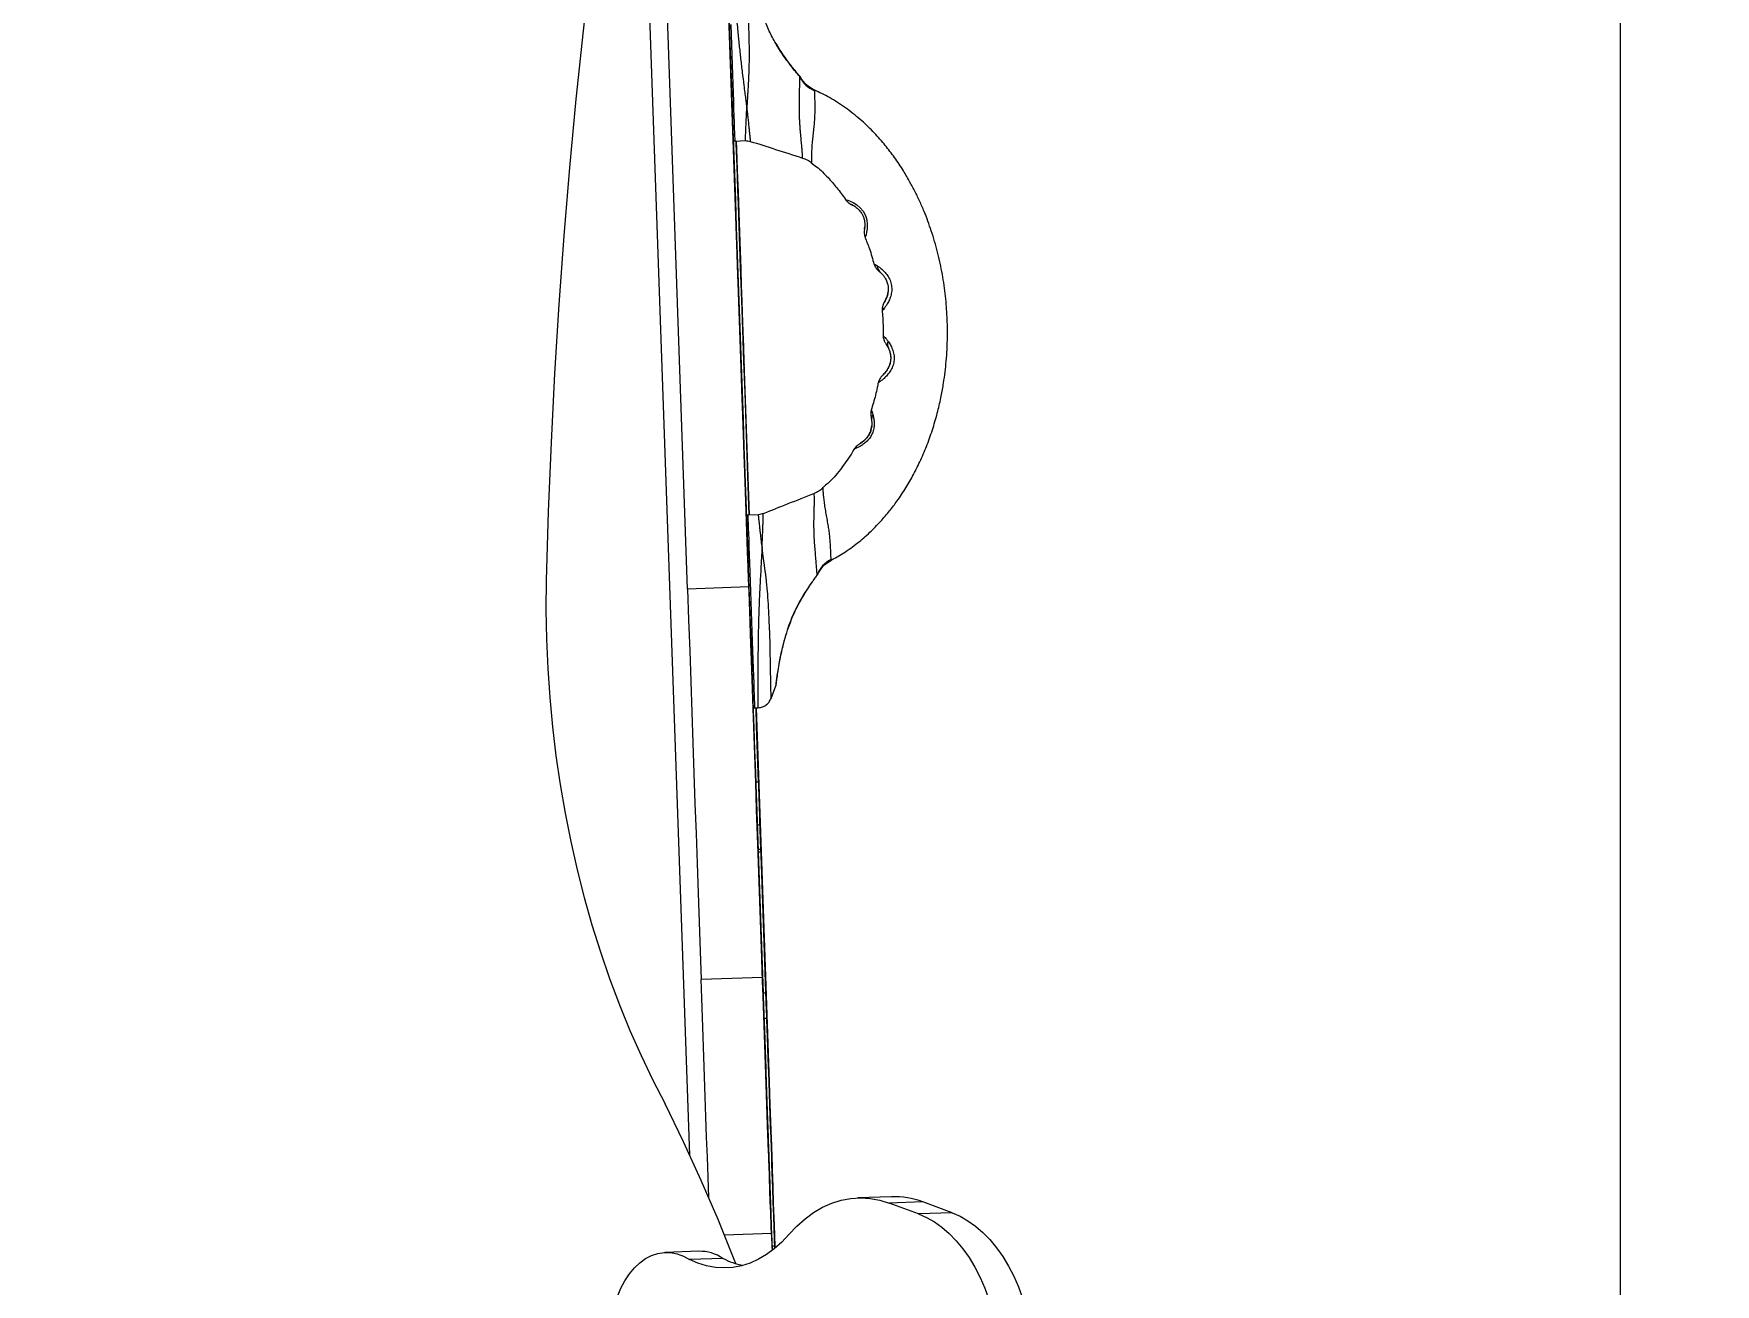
# Model space of a CAD drawing. Header units: millimetres. Extents: x -5713 to 5719, y -6024 to 5481.
# Drawn here: x 2171 to 2746, y 1620 to 2048 of the extents above; entities that cross this region are included whole.
import ezdxf

# ---------------------------------------------------------------- set-up
doc = ezdxf.new("R2010")
doc.units = ezdxf.units.MM
for name, color, linetype in [('DIKOM_ОБЪЕКТ', 7, 'Continuous'), ('DIKOM_РАЗМЕР_ЗОНА', 7, 'Continuous'), ('DIKOM_РАЗМЕР_ОБЪЕКТА', 7, 'Continuous')]:
    doc.layers.add(name, color=color, linetype=linetype)
doc.styles.add('style1', font='arial.ttf', dxfattribs={"width": 0.8})
doc.dimstyles.new('1-50', dxfattribs={"dimtxt": 300, "dimasz": 200, "dimexe": 100, "dimexo": 0, "dimgap": 100, "dimtad": 1, "dimdec": 0, "dimtxsty": 'style1', "dimcen": 0, "dimclrd": 7, "dimclre": 7, "dimadec": 1, "dimazin": 2, "dimtfac": 1, "dimtdec": 0, "dimtmove": 1, "dimatfit": 3, "dimfxl": 0, "dimlwd": 25, "dimlwe": 18, "dimarcsym": 0})

# ---------------------------------------------------------------- blocks, each defined once
blk = doc.blocks.new('*D16')
at = {"layer": 'Defpoints', "color": 0, "transparency": 16777216}
for p in [(2713.82, 2377.67), (-3598.04, -60.3), (-3598.04, -5183.86)]:
    blk.add_point(p, dxfattribs=at)
at = {"layer": 'DIKOM_РАЗМЕР_ОБЪЕКТА', "color": 7, "lineweight": 18, "transparency": 16777216}
for p, q in [((2713.82, 2377.67), (2713.82, -5283.86)), ((-3598.04, -60.3), (-3598.04, -5283.86))]:
    blk.add_line(p, q, dxfattribs=at)
at = {"layer": 'DIKOM_РАЗМЕР_ОБЪЕКТА', "color": 7, "lineweight": 25, "transparency": 16777216}
blk.add_line((2513.82, -5183.86), (-3398.04, -5183.86), dxfattribs=at)
at = {"layer": 'DIKOM_РАЗМЕР_ОБЪЕКТА', "color": 7, "transparency": 16777216}
for points in [[(-3398.04, -5150.53), (-3398.04, -5217.2), (-3598.04, -5183.86)], [(2513.82, -5150.53), (2513.82, -5217.2), (2713.82, -5183.86)]]:
    blk.add_solid(points, dxfattribs=at)
at = {"layer": 'DIKOM_РАЗМЕР_ОБЪЕКТА', "color": 0, "transparency": 16777216, "insert": (-444.93, -4930.59), "char_height": 300, "attachment_point": 5, "style": 'style1'}
blk.add_mtext('6300', dxfattribs=at)
blk = doc.blocks.new('*D15')
at = {"layer": 'Defpoints', "color": 0, "transparency": 16777216}
for p in [(-612.28, 3980.94), (4699.87, 3980.94), (684.19, -2271.39)]:
    blk.add_point(p, dxfattribs=at)
at = {"layer": 'DIKOM_РАЗМЕР_ОБЪЕКТА', "color": 7, "lineweight": 18, "transparency": 16777216}
for p, q in [((-612.28, 3980.94), (4799.87, 3980.94)), ((684.19, -2271.39), (4799.87, -2271.39))]:
    blk.add_line(p, q, dxfattribs=at)
at = {"layer": 'DIKOM_РАЗМЕР_ОБЪЕКТА', "color": 7, "lineweight": 25, "transparency": 16777216}
blk.add_line((4699.87, -2071.39), (4699.87, 3780.94), dxfattribs=at)
at = {"layer": 'DIKOM_РАЗМЕР_ОБЪЕКТА', "color": 7, "transparency": 16777216}
for points in [[(4666.54, 3780.94), (4733.21, 3780.94), (4699.87, 3980.94)], [(4666.54, -2071.39), (4733.21, -2071.39), (4699.87, -2271.39)]]:
    blk.add_solid(points, dxfattribs=at)
at = {"layer": 'DIKOM_РАЗМЕР_ОБЪЕКТА', "color": 0, "transparency": 16777216, "insert": (4446.7, 2209.88), "char_height": 300, "attachment_point": 5, "rotation": 90, "style": 'style1'}
blk.add_mtext('6250', dxfattribs=at)
blk = doc.blocks.new('*D13')
at = {"layer": 'Defpoints', "color": 0, "transparency": 16777216}
for p in [(-612.24, 5480.95), (971.69, -4271.39), (5619.37, -4271.39)]:
    blk.add_point(p, dxfattribs=at)
at = {"layer": 'DIKOM_РАЗМЕР_ЗОНА', "color": 7, "lineweight": 18, "transparency": 16777216}
for p, q in [((-612.24, 5480.95), (5719.37, 5480.95)), ((971.69, -4271.39), (5719.37, -4271.39))]:
    blk.add_line(p, q, dxfattribs=at)
at = {"layer": 'DIKOM_РАЗМЕР_ЗОНА', "color": 7, "lineweight": 25, "transparency": 16777216}
blk.add_line((5619.37, 5280.95), (5619.37, -4071.39), dxfattribs=at)
at = {"layer": 'DIKOM_РАЗМЕР_ЗОНА', "color": 7, "transparency": 16777216}
for points in [[(5586.04, 5280.95), (5652.71, 5280.95), (5619.37, 5480.95)], [(5586.04, -4071.39), (5652.71, -4071.39), (5619.37, -4271.39)]]:
    blk.add_solid(points, dxfattribs=at)
at = {"layer": 'DIKOM_РАЗМЕР_ЗОНА', "color": 0, "transparency": 16777216, "insert": (5366.2, 2209.88), "char_height": 300, "attachment_point": 5, "rotation": 90, "style": 'style1'}
blk.add_mtext('9750', dxfattribs=at)

msp = doc.modelspace()

# ---------------------------------------------------------------- linework, layer by layer
at = {"layer": 'DIKOM_ОБЪЕКТ', "color": 7, "linetype": 'Continuous', "lineweight": 15}
for p, q in [((2395.49, 1664.51), (2377.5, 2179.61)), ((2394.73, 1858.1), (2386.99, 2079.82)), ((2415.72, 1858.83), (2407.98, 2080.56)), ((2425.49, 2043.96), (2425.08, 2044.64)), ((2433.11, 2033.37), (2433.42, 2033.06)), ((2415.01, 2022.4), (2415.01, 2022.53)), ((2410.9, 2011.32), (2414.53, 2011.45)), ((2411.4, 2011.34), (2415.86, 1883.42)), ((2416.22, 2011.22), (2416.22, 2011.23)), ((2434.08, 2005.56), (2434.08, 2005.53)), ((2455.54, 1978.42), (2455.56, 1978.49)), ((2461.64, 1953.62), (2462.05, 1954.13)), ((2413.96, 1938), (2413.96, 1938)), ((2457.63, 1919.26), (2457.63, 1919.25)), ((2438.09, 1890.79), (2438.09, 1890.78)), ((2418.99, 1883.53), (2415.36, 1883.4)), ((2420.65, 1883.92), (2418.99, 1883.53)), ((2420.66, 1883.87), (2420.66, 1883.86)), ((2420.25, 1872.51), (2420.24, 1872.64)), ((2415.72, 1858.83), (2394.73, 1858.1)), ((2439.35, 1863.3), (2439.06, 1862.96)), ((2423.34, 1820.72), (2424.93, 1824.96)), ((2417.67, 1817.44), (2418.83, 1817.48)), ((2419.93, 1766.87), (2418.17, 1817.46)), ((2418.17, 1817.46), (2419.63, 1775.42)), ((2421.79, 1713.75), (2418.17, 1817.46)), ((2418.17, 1817.46), (2421.57, 1719.91)), ((2419.53, 1778.25), (2418.17, 1817.46)), ((2418.17, 1817.46), (2422.63, 1689.54)), ((2422.63, 1689.54), (2418.17, 1817.46)), ((2419.05, 1792.11), (2418.05, 1792.07)), ((2418.56, 1777.42), (2419.56, 1777.46)), ((2421.63, 1689.5), (2418.56, 1777.42)), ((2419.63, 1775.42), (2419.63, 1775.42)), ((2419.86, 1769.07), (2418.86, 1769.04)), ((2418.88, 1768.23), (2419.88, 1768.26)), ((2418.88, 1768.23), (2421.63, 1689.5)), ((2418.88, 1768.23), (2420.57, 1719.88)), ((2419.98, 1765.42), (2419.98, 1765.42)), ((2420.38, 1725.28), (2399.4, 1724.55)), ((2421.57, 1719.91), (2420.57, 1719.88)), ((2421.87, 1711.24), (2420.88, 1711.21)), ((2421.63, 1689.5), (2421.63, 1689.5)), ((2422.63, 1689.54), (2422.63, 1689.54)), ((2422.68, 1659.52), (2422.68, 1659.52)), ((2424.03, 1649.56), (2424.03, 1649.56)), ((2464.48, 1650.28), (2452.99, 1649.88)), ((2475.24, 1648.51), (2463.75, 1648.11)), ((2473.76, 1644.41), (2463.75, 1648.11)), ((2485.24, 1644.81), (2475.24, 1648.51)), ((2423.31, 1641.62), (2423.31, 1641.62)), ((2485.24, 1644.81), (2473.76, 1644.41)), ((2423.44, 1637.67), (2407.37, 1637.11)), ((2423.44, 1637.67), (2423.65, 1631.87)), ((2398.6, 1631.63), (2387.11, 1631.23)), ((2406.88, 1629.17), (2395.4, 1628.77)), ((2424.59, 1633.37), (2423.59, 1633.34)), ((2423.59, 1633.34), (2423.65, 1631.87)), ((2424.59, 1633.37), (2424.62, 1632.65))]:
    msp.add_line(p, q, dxfattribs=at)
at = {"layer": 'DIKOM_ОБЪЕКТ', "color": 7, "linetype": 'Continuous', "lineweight": 15, "flags": 128}
for points in [[(2404.49, 2310.21), (2402.14, 2300.38), (2397.01, 2278.02), (2392.12, 2255.55), (2387.47, 2232.97), (2383.05, 2210.29), (2378.89, 2187.51), (2374.96, 2164.63), (2371.28, 2141.67), (2367.84, 2118.62), (2364.65, 2095.49), (2361.71, 2072.29), (2359.01, 2049.02), (2356.56, 2025.69), (2354.36, 2002.3), (2352.41, 1978.86), (2350.71, 1955.37), (2349.26, 1931.84), (2348.05, 1908.28), (2347.1, 1884.68), (2346.4, 1861.05)], [(2408.93, 2053.28), (2409.23, 2044.75), (2409.53, 2036.08), (2409.84, 2027.28), (2410.15, 2018.36), (2410.46, 2009.34), (2410.78, 2000.23), (2411.1, 1991.04), (2411.43, 1981.78), (2411.75, 1972.47), (2412.08, 1963.11), (2412.41, 1953.74), (2412.73, 1944.35), (2413.06, 1934.95), (2413.39, 1925.58), (2413.72, 1916.23), (2414.04, 1906.91), (2414.36, 1897.65), (2414.69, 1888.46), (2415, 1879.35), (2415.32, 1870.33), (2415.63, 1861.41), (2415.94, 1852.61), (2416.16, 1846.36)], [(2409.5, 2051.16), (2409.62, 2047.75), (2409.74, 2044.3), (2409.86, 2040.85), (2409.98, 2037.44), (2410.1, 2034.11), (2410.21, 2030.89), (2410.32, 2027.81), (2410.42, 2024.92), (2410.51, 2022.23), (2410.6, 2019.79), (2410.68, 2017.62), (2410.74, 2015.74), (2410.8, 2014.17), (2410.84, 2012.94), (2410.87, 2012.04), (2410.89, 2011.5), (2410.9, 2011.32), (2410.9, 2011.32)], [(2409.12, 2047.78), (2409.13, 2047.59), (2409.15, 2047.04), (2409.18, 2046.2), (2409.21, 2045.14), (2409.25, 2044), (2409.29, 2042.88), (2409.33, 2041.92), (2409.35, 2041.21), (2409.36, 2040.83), (2409.36, 2040.83), (2409.35, 2041.21), (2409.33, 2041.92), (2409.29, 2042.88), (2409.25, 2044), (2409.21, 2045.14), (2409.18, 2046.2), (2409.15, 2047.04), (2409.13, 2047.59), (2409.12, 2047.78)], [(2425.17, 2044.47), (2425.21, 2044.36), (2425.19, 2044.17)], [(2415.88, 1854.33), (2415.61, 1861.85), (2415.25, 1872.26), (2414.88, 1882.75), (2414.52, 1893.3), (2414.15, 1903.91), (2413.77, 1914.56), (2413.4, 1925.24), (2413.03, 1935.95), (2412.65, 1946.66), (2412.28, 1957.37), (2411.91, 1968.07), (2411.53, 1978.74), (2411.16, 1989.38), (2410.79, 1999.96), (2410.42, 2010.49), (2410.06, 2020.95), (2409.7, 2031.32), (2409.38, 2040.34)], [(2423.31, 1641.62), (2423.19, 1644.92), (2423.06, 1648.55), (2422.92, 1652.52), (2422.77, 1656.81), (2422.61, 1661.42), (2422.44, 1666.35), (2422.26, 1671.59), (2422.06, 1677.14), (2421.86, 1682.98), (2421.65, 1689.12), (2421.42, 1695.54), (2421.19, 1702.24), (2420.94, 1709.21), (2420.69, 1716.45), (2420.43, 1723.93), (2420.16, 1731.67), (2419.88, 1739.64), (2419.6, 1747.84), (2419.3, 1756.27), (2419, 1764.9), (2418.69, 1773.73), (2418.38, 1782.75), (2418.06, 1791.96), (2417.73, 1801.33), (2417.39, 1810.87), (2417.06, 1820.55), (2416.71, 1830.37), (2416.37, 1840.32), (2416.01, 1850.39), (2415.66, 1860.56), (2415.3, 1870.82), (2414.94, 1881.17), (2414.58, 1891.59), (2414.21, 1902.07), (2413.84, 1912.59), (2413.47, 1923.15), (2413.1, 1933.73), (2412.73, 1944.33), (2412.36, 1954.92), (2411.99, 1965.5), (2411.63, 1976.06), (2411.26, 1986.59), (2410.89, 1997.06), (2410.53, 2007.48), (2410.17, 2017.83), (2409.81, 2028.09), (2409.67, 2032.12)], [(2415.86, 1883.42), (2415.52, 1893.33), (2415.15, 1903.94), (2414.77, 1914.6), (2414.4, 1925.28), (2414.03, 1935.98), (2413.65, 1946.7), (2413.28, 1957.41), (2412.9, 1968.11), (2412.53, 1978.78), (2412.16, 1989.41), (2411.79, 2000), (2411.42, 2010.53), (2411.39, 2011.34)], [(2411.4, 2011.34), (2411.49, 2008.67), (2411.75, 2001.11), (2412.01, 1993.82), (2412.25, 1986.82), (2412.49, 1980.12), (2412.71, 1973.73), (2412.92, 1967.67), (2413.12, 1961.93), (2413.31, 1956.54)], [(2413.96, 1938), (2413.79, 1942.87), (2413.6, 1948.11), (2413.41, 1953.7), (2413.2, 1959.65), (2412.98, 1965.96), (2412.75, 1972.63), (2412.5, 1979.65), (2412.24, 1987.02), (2411.97, 1994.75), (2411.69, 2002.82), (2411.4, 2011.23), (2411.4, 2011.34)], [(2448.84, 1991.29), (2449.02, 1991.24), (2449.56, 1991.07), (2450.37, 1990.76), (2451.41, 1990.26), (2452.6, 1989.52), (2453.77, 1988.53), (2454.8, 1987.29), (2455.57, 1985.86), (2456.04, 1984.32), (2456.22, 1982.77), (2456.18, 1981.35), (2456, 1980.16), (2455.8, 1979.28), (2455.54, 1978.42), (2455.54, 1978.42)], [(2413.31, 1956.54), (2413.44, 1952.76), (2413.56, 1949.33), (2413.67, 1946.24), (2413.76, 1943.5), (2413.85, 1941.12), (2413.92, 1939.11), (2413.97, 1937.47), (2414.02, 1936.2), (2414.05, 1935.31), (2414.07, 1934.81), (2414.07, 1934.68), (2414.06, 1934.94), (2414.04, 1935.58), (2414, 1936.61), (2413.96, 1938)], [(2415.36, 1883.4), (2415.36, 1883.4), (2415.37, 1883.22), (2415.39, 1882.68), (2415.42, 1881.79), (2415.46, 1880.55), (2415.52, 1878.98), (2415.58, 1877.1), (2415.66, 1874.93), (2415.74, 1872.49), (2415.84, 1869.81), (2415.94, 1866.91), (2416.05, 1863.83), (2416.16, 1860.61), (2416.27, 1857.28), (2416.39, 1853.87), (2416.51, 1850.42), (2416.63, 1846.97), (2416.75, 1843.56), (2416.87, 1840.23), (2416.98, 1837.01), (2417.09, 1833.93), (2417.19, 1831.03), (2417.28, 1828.35), (2417.37, 1825.91), (2417.45, 1823.74), (2417.51, 1821.86), (2417.57, 1820.29), (2417.61, 1819.05), (2417.64, 1818.16), (2417.66, 1817.62), (2417.67, 1817.44), (2417.67, 1817.44)], [(2423.34, 1820.72), (2423.34, 1820.73), (2423.33, 1820.87), (2423.33, 1821.34), (2423.31, 1822.39), (2423.28, 1823.57), (2423.25, 1825.26), (2423.21, 1827.54), (2423.17, 1829.72), (2423.11, 1832.32), (2423.09, 1833.28), (2423.07, 1834.29), (2423.05, 1835.36), (2423.02, 1836.48), (2422.99, 1837.65), (2422.96, 1838.88), (2422.85, 1842.96), (2422.69, 1847.27), (2422.64, 1848.39), (2422.59, 1849.51), (2422.53, 1850.63), (2422.47, 1851.76), (2422.4, 1852.9), (2422.32, 1854.04), (2422.24, 1855.18), (2422.15, 1856.33), (2421.98, 1858.26), (2421.84, 1859.65), (2421.76, 1860.48), (2421.73, 1860.69), (2421.73, 1860.75), (2421.73, 1860.76), (2421.73, 1860.77), (2421.73, 1860.77), (2421.73, 1860.77), (2421.73, 1860.77), (2421.73, 1860.77), (2421.73, 1860.77), (2421.73, 1860.77), (2421.73, 1860.77), (2421.58, 1862.08), (2421.38, 1863.78), (2421.23, 1864.98), (2421.07, 1866.22), (2420.87, 1867.74), (2420.66, 1869.37), (2420.54, 1870.28), (2420.41, 1871.27), (2420.38, 1871.5), (2420.36, 1871.7), (2420.31, 1872.02), (2420.3, 1872.1), (2420.28, 1872.26), (2420.27, 1872.38), (2420.25, 1872.51)], [(2346.4, 1861.05), (2346.31, 1851.04), (2346.47, 1841.01), (2346.9, 1830.99), (2347.58, 1820.99), (2348.51, 1811.03), (2349.7, 1801.1), (2351.14, 1791.24), (2352.83, 1781.45), (2354.77, 1771.74), (2356.95, 1762.13), (2359.38, 1752.63), (2362.05, 1743.25), (2364.96, 1734), (2368.09, 1724.9), (2371.46, 1715.96), (2375.05, 1707.19), (2378.86, 1698.6), (2382.88, 1690.2), (2387.11, 1682)], [(2415.72, 1858.83), (2416.09, 1848.3), (2416.46, 1837.77), (2416.82, 1827.24), (2417.19, 1816.74), (2417.56, 1806.27), (2417.92, 1795.84), (2418.28, 1785.48), (2418.64, 1775.19), (2419, 1764.99), (2419.35, 1754.88), (2419.7, 1744.89), (2420.04, 1735.02), (2420.38, 1725.28)], [(2394.73, 1858.1), (2395.1, 1847.57), (2395.47, 1837.03), (2395.84, 1826.51), (2396.2, 1816), (2396.57, 1805.53), (2396.93, 1795.11), (2397.29, 1784.75), (2397.65, 1774.46), (2398.01, 1764.26), (2398.36, 1754.15), (2398.71, 1744.15), (2399.06, 1734.28), (2399.4, 1724.55)], [(2416.1, 1847.9), (2416.11, 1847.71), (2416.13, 1847.17), (2416.16, 1846.32), (2416.19, 1845.27), (2416.23, 1844.12), (2416.27, 1843), (2416.31, 1842.04), (2416.33, 1841.33), (2416.34, 1840.96), (2416.34, 1840.96), (2416.33, 1841.33), (2416.31, 1842.04), (2416.27, 1843), (2416.23, 1844.12), (2416.19, 1845.27), (2416.16, 1846.32), (2416.13, 1847.17), (2416.11, 1847.71), (2416.1, 1847.9)], [(2429.16, 1845.02), (2429.25, 1844.97), (2429.26, 1844.96)], [(2416.36, 1840.38), (2416.54, 1835.41), (2416.83, 1827.04), (2417.12, 1818.83), (2417.4, 1810.8), (2417.67, 1802.95), (2417.94, 1795.31), (2418.2, 1787.88), (2418.45, 1780.67), (2418.69, 1773.69), (2418.93, 1766.95), (2419.15, 1760.46), (2419.37, 1754.23)], [(2418.05, 1792.07), (2417.72, 1801.63), (2417.38, 1811.35), (2417.03, 1821.2), (2416.69, 1831.19), (2416.4, 1839.49)], [(2419.05, 1792.11), (2418.72, 1801.67), (2418.38, 1811.38), (2418.17, 1817.46)], [(2418.05, 1792.07), (2418.11, 1790.26), (2418.18, 1788.35), (2418.25, 1786.39), (2418.32, 1784.48), (2418.38, 1782.68), (2418.44, 1781.06), (2418.48, 1779.68), (2418.52, 1778.6), (2418.55, 1777.85), (2418.56, 1777.47), (2418.56, 1777.42)], [(2419.05, 1792.11), (2419.11, 1790.3), (2419.18, 1788.38), (2419.25, 1786.43), (2419.32, 1784.51), (2419.38, 1782.71), (2419.44, 1781.09), (2419.48, 1779.71), (2419.52, 1778.63), (2419.55, 1777.89), (2419.56, 1777.5), (2419.56, 1777.5), (2419.55, 1777.88)], [(2419.86, 1769.07), (2419.73, 1772.6), (2419.62, 1775.76), (2419.52, 1778.55), (2419.44, 1780.98), (2419.37, 1783.03), (2419.31, 1784.71), (2419.26, 1786), (2419.23, 1786.92), (2419.21, 1787.45), (2419.21, 1787.59), (2419.22, 1787.35), (2419.24, 1786.72), (2419.27, 1785.71), (2419.32, 1784.32), (2419.38, 1782.55), (2419.46, 1780.4), (2419.55, 1777.88)], [(2419.86, 1769.07), (2419.88, 1768.48), (2419.88, 1768.26), (2419.88, 1768.43), (2419.86, 1768.99), (2419.83, 1769.91), (2419.78, 1771.15), (2419.73, 1772.67), (2419.67, 1774.41), (2419.6, 1776.29), (2419.53, 1778.25)], [(2418.86, 1769.04), (2418.73, 1772.56), (2418.62, 1775.72), (2418.56, 1777.42)], [(2419.63, 1775.42), (2419.7, 1773.51), (2419.76, 1771.67), (2419.82, 1769.97), (2419.88, 1768.47), (2419.92, 1767.22), (2419.95, 1766.28), (2419.97, 1765.67), (2419.98, 1765.43), (2419.98, 1765.55), (2419.96, 1766.04), (2419.93, 1766.87)], [(2418.86, 1769.04), (2418.88, 1768.44), (2418.88, 1768.23), (2418.88, 1768.23)], [(2419.37, 1754.23), (2419.67, 1745.73), (2419.96, 1737.5), (2420.23, 1729.55), (2420.5, 1721.88), (2420.76, 1714.51), (2421.01, 1707.43), (2421.24, 1700.66), (2421.47, 1694.2), (2421.68, 1688.05), (2421.89, 1682.22), (2422.08, 1676.72), (2422.26, 1671.55), (2422.43, 1666.72), (2422.59, 1662.22), (2422.73, 1658.07), (2422.86, 1654.26), (2422.98, 1650.81), (2423.09, 1647.7), (2423.19, 1644.95), (2423.27, 1642.56), (2423.34, 1640.53), (2423.4, 1638.86), (2423.45, 1637.56)], [(2402, 1649.91), (2401.99, 1650.19), (2401.76, 1656.96), (2401.52, 1663.8), (2401.28, 1670.68), (2401.04, 1677.58), (2400.8, 1684.48), (2400.56, 1691.35), (2400.32, 1698.18), (2400.08, 1704.93), (2399.85, 1711.59), (2399.62, 1718.14), (2399.4, 1724.55)], [(2423.44, 1637.67), (2423.21, 1644.24), (2422.98, 1650.92), (2422.74, 1657.7), (2422.5, 1664.53), (2422.26, 1671.41), (2422.02, 1678.31), (2421.78, 1685.21), (2421.54, 1692.08), (2421.3, 1698.91), (2421.07, 1705.66), (2420.84, 1712.32), (2420.61, 1718.87), (2420.38, 1725.28)], [(2420.57, 1719.88), (2420.62, 1718.57), (2420.66, 1717.28), (2420.71, 1716.04), (2420.75, 1714.87), (2420.79, 1713.78), (2420.82, 1712.8), (2420.85, 1711.93), (2420.88, 1711.21)], [(2421.57, 1719.91), (2421.62, 1718.6), (2421.66, 1717.32), (2421.71, 1716.08), (2421.75, 1714.9), (2421.78, 1713.82), (2421.82, 1712.83), (2421.85, 1711.97), (2421.87, 1711.24)], [(2420.88, 1711.21), (2421.23, 1701.07), (2421.57, 1691.3), (2421.9, 1681.89), (2422.21, 1672.86), (2422.52, 1664.19), (2422.81, 1655.91), (2423.08, 1648), (2423.35, 1640.48), (2423.59, 1633.34)], [(2422.09, 1705.09), (2422.06, 1705.82), (2422.03, 1706.68), (2422, 1707.66), (2421.96, 1708.75), (2421.92, 1709.92), (2421.88, 1711.16), (2421.83, 1712.44), (2421.79, 1713.75)], [(2421.87, 1711.24), (2422.23, 1701.11), (2422.57, 1691.34), (2422.9, 1681.93), (2423.21, 1672.89), (2423.52, 1664.23), (2423.81, 1655.94), (2424.08, 1648.03), (2424.34, 1640.51), (2424.59, 1633.37)], [(2424.62, 1632.65), (2424.52, 1635.62), (2424.38, 1639.48), (2424.23, 1643.7), (2424.07, 1648.28), (2423.9, 1653.21), (2423.72, 1658.5), (2423.52, 1664.13), (2423.31, 1670.11), (2423.09, 1676.44), (2422.86, 1683.1), (2422.61, 1690.1), (2422.36, 1697.43), (2422.09, 1705.09)], [(2422.68, 1659.52), (2422.67, 1659.71), (2422.65, 1660.27), (2422.62, 1661.2), (2422.58, 1662.49), (2422.52, 1664.12), (2422.45, 1666.06), (2422.37, 1668.3), (2422.29, 1670.81), (2422.19, 1673.55), (2422.09, 1676.49), (2421.98, 1679.6), (2421.87, 1682.83), (2421.75, 1686.15), (2421.63, 1689.5)], [(2421.63, 1689.5), (2421.75, 1686.15), (2421.87, 1682.83), (2421.98, 1679.6), (2422.09, 1676.49), (2422.19, 1673.55), (2422.29, 1670.81), (2422.37, 1668.3), (2422.45, 1666.06), (2422.52, 1664.12), (2422.58, 1662.49), (2422.62, 1661.2), (2422.65, 1660.27), (2422.67, 1659.71), (2422.68, 1659.52)], [(2424.03, 1649.56), (2424.02, 1649.76), (2424, 1650.33), (2423.97, 1651.28), (2423.92, 1652.61), (2423.86, 1654.28), (2423.79, 1656.3), (2423.71, 1658.64), (2423.62, 1661.27), (2423.52, 1664.18), (2423.41, 1667.33), (2423.29, 1670.69), (2423.17, 1674.24), (2423.04, 1677.93), (2422.9, 1681.74), (2422.77, 1685.62), (2422.63, 1689.54)], [(2422.63, 1689.54), (2422.77, 1685.62), (2422.9, 1681.74), (2423.04, 1677.93), (2423.17, 1674.24), (2423.29, 1670.69), (2423.41, 1667.33), (2423.52, 1664.18), (2423.62, 1661.27), (2423.71, 1658.64), (2423.79, 1656.3), (2423.86, 1654.28), (2423.92, 1652.61), (2423.97, 1651.28), (2424, 1650.33), (2424.02, 1649.76), (2424.03, 1649.56)], [(2411.22, 1627.44), (2410.67, 1628.85), (2405.16, 1642.46), (2399.4, 1655.86), (2393.38, 1669.05), (2387.11, 1682)], [(2429.4, 1637.37), (2432.09, 1640.23), (2434.92, 1642.74), (2437.88, 1644.89), (2440.95, 1646.67), (2444.1, 1648.07), (2447.32, 1649.08), (2450.59, 1649.69), (2453.89, 1649.9), (2457.19, 1649.7), (2460.49, 1649.11), (2463.75, 1648.11)], [(2423.45, 1637.56), (2423.46, 1637.24), (2423.46, 1637.16), (2423.46, 1637.31), (2423.44, 1637.7), (2423.42, 1638.33), (2423.39, 1639.19), (2423.35, 1640.29), (2423.31, 1641.62)], [(2473.76, 1644.41), (2476.5, 1643.21), (2479.18, 1641.68), (2481.78, 1639.83), (2484.29, 1637.67), (2486.68, 1635.21), (2488.94, 1632.46), (2491.06, 1629.45), (2493.02, 1626.19), (2494.82, 1622.71), (2496.43, 1619.03), (2497.86, 1615.16)], [(2485.24, 1644.81), (2487.99, 1643.61), (2490.67, 1642.09), (2493.27, 1640.23), (2495.77, 1638.07), (2498.16, 1635.61), (2500.42, 1632.86), (2502.54, 1629.85), (2504.51, 1626.59), (2506.3, 1623.11), (2507.92, 1619.43), (2509.34, 1615.57)], [(2429.4, 1637.37), (2426.97, 1634.77), (2424.41, 1632.48), (2421.74, 1630.51), (2418.97, 1628.88), (2416.11, 1627.6), (2413.2, 1626.68), (2410.23, 1626.11), (2407.25, 1625.92), (2404.25, 1626.09), (2401.26, 1626.62), (2398.31, 1627.52), (2395.4, 1628.77)], [(2370.76, 1616.13), (2371.93, 1618.96), (2373.3, 1621.56), (2374.85, 1623.91), (2376.56, 1625.97), (2378.41, 1627.72), (2380.38, 1629.13), (2382.45, 1630.19), (2384.59, 1630.88), (2386.77, 1631.21), (2388.96, 1631.16), (2391.15, 1630.73), (2393.31, 1629.93), (2395.4, 1628.77)]]:
    msp.add_lwpolyline(points, dxfattribs=at)
at = {"layer": 'DIKOM_ОБЪЕКТ', "color": 7, "linetype": 'Continuous', "lineweight": 15}
for centre, radius, start, end in [((2442.11, 2037.62), 9.95, 205.25947, 246.49955), ((2410.88, 2011.82), 0.5, 182, 272), ((2452.9, 1994.05), 4.96, 232.76365, 246.28418), ((2460.14, 1980.3), 4.97, 169.14908, 202.17321), ((2463.71, 1969.38), 4.24, 188.70753, 228.23374), ((2466.3, 1941.86), 3.17, 161.04735, 205.39472), ((2461.25, 1916.03), 3.58, 150.4131, 187.12683), ((2415.38, 1882.9), 0.5, 92, 182), ((2448.33, 1859.35), 9.95, 117.50047, 158.74055), ((2417.65, 1817.94), 0.5, 182, 272), ((2465.38, 1622.19), 28.11, 69.48163, 91.84719), ((2398.89, 1617.43), 14.2, 55.77659, 91.20401), ((2419.17, 1653.63), 27.38, 243.33092, 258.4881)]:
    msp.add_arc(centre, radius, start, end, dxfattribs=at)
for points, knots in [([(2409.76, 2077.32), (2409.76, 2077.25), (2409.77, 2077.12), (2409.84, 2076.04), (2409.95, 2074.37), (2410.08, 2072.32), (2410.23, 2070.11), (2410.38, 2067.92), (2410.57, 2065.19), (2410.82, 2061.87), (2411.1, 2058.24), (2411.38, 2054.88), (2411.64, 2051.84), (2411.97, 2048.27), (2412.39, 2044.1), (2412.9, 2039.39), (2413.45, 2034.77), (2413.93, 2030.96), (2414.31, 2028), (2414.59, 2025.84), (2414.78, 2024.31), (2414.91, 2023.24), (2414.97, 2022.77), (2415.01, 2022.53)], [0, 0, 0, 0, 0.063925, 0.126844, 0.188757, 0.249665, 0.294275, 0.337712, 0.379977, 0.44115, 0.499694, 0.542403, 0.584075, 0.624714, 0.686296, 0.74959, 0.811902, 0.874336, 0.911481, 0.94485, 0.975631, 0.987094, 1, 1, 1, 1]), ([(2414.48, 2074.38), (2414.48, 2074.34), (2414.49, 2074.26), (2414.53, 2073.43), (2414.58, 2072.33), (2414.65, 2071.11), (2414.71, 2069.92), (2414.76, 2068.93), (2414.79, 2068.24), (2414.83, 2067.48), (2414.87, 2066.65), (2414.92, 2065.76), (2414.97, 2064.79), (2415.02, 2063.71), (2415.09, 2062.41), (2415.16, 2060.84), (2415.24, 2059.17), (2415.31, 2057.62), (2415.39, 2055.96), (2415.46, 2054.17), (2415.55, 2052), (2415.62, 2049.9), (2415.7, 2047.42), (2415.76, 2044.73), (2415.79, 2041.73), (2415.78, 2039.02), (2415.74, 2036.57), (2415.67, 2034.45), (2415.58, 2032.28), (2415.47, 2030.2), (2415.36, 2028.29), (2415.26, 2026.71), (2415.18, 2025.3), (2415.09, 2023.9), (2415.04, 2022.99), (2415.01, 2022.53)], [0, 0, 0, 0, 0.056654, 0.119883, 0.160988, 0.203057, 0.245554, 0.261705, 0.278431, 0.295747, 0.313672, 0.33223, 0.351441, 0.371309, 0.394061, 0.422489, 0.453301, 0.477793, 0.497086, 0.531239, 0.559897, 0.593545, 0.622845, 0.665906, 0.707127, 0.748497, 0.779292, 0.810898, 0.839096, 0.873732, 0.904148, 0.927555, 0.949788, 0.974668, 1, 1, 1, 1]), ([(2425.19, 2044.17), (2424.43, 2045.54), (2422.92, 2048.27), (2421, 2052.83), (2419.44, 2057.41), (2418.23, 2061.72), (2417.35, 2065.43), (2416.75, 2068.24), (2416.41, 2070.03), (2416.38, 2070.19), (2416.36, 2070.28)], [0, 0, 0, 0, 0.125117, 0.249256, 0.374412, 0.500481, 0.626899, 0.753823, 0.881324, 1, 1, 1, 1]), ([(2433.2, 2033.37), (2433.16, 2033.42), (2433.08, 2033.52), (2432.61, 2034.09), (2431.88, 2034.98), (2430.88, 2036.24), (2429.65, 2037.81), (2428.24, 2039.72), (2426.71, 2041.92), (2425.69, 2043.61), (2425.18, 2044.47)], [0, 0, 0, 0, 0.108057, 0.220727, 0.339298, 0.462508, 0.590748, 0.723142, 0.859817, 1, 1, 1, 1]), ([(2433.11, 2033.37), (2432.94, 2033.57), (2432.6, 2033.98), (2431.58, 2035.21), (2429.91, 2037.26), (2427.55, 2040.36), (2425.97, 2042.91), (2425.19, 2044.17)], [0, 0, 0, 0, 0.127095, 0.253699, 0.505427, 0.754468, 1, 1, 1, 1]), ([(2434.08, 2005.53), (2434.08, 2005.57), (2434.08, 2005.64), (2434.07, 2005.89), (2434.06, 2006.19), (2434.04, 2006.7), (2433.98, 2007.55), (2433.88, 2009), (2433.71, 2010.81), (2433.54, 2012.61), (2433.39, 2014.21), (2433.28, 2015.49), (2433.19, 2016.8), (2433.11, 2018.17), (2433.06, 2019.56), (2433.03, 2020.99), (2433.02, 2022.42), (2433.03, 2023.58), (2433.04, 2024.47), (2433.05, 2025.16), (2433.05, 2025.78), (2433.06, 2026.47), (2433.07, 2027.14), (2433.08, 2027.86), (2433.09, 2028.73), (2433.1, 2029.75), (2433.11, 2030.8), (2433.11, 2031.82), (2433.11, 2032.76), (2433.11, 2033.16), (2433.11, 2033.37)], [0, 0, 0, 0, 0.03936, 0.073569, 0.102321, 0.125376, 0.189212, 0.249995, 0.311995, 0.375379, 0.407588, 0.438157, 0.471334, 0.500886, 0.531632, 0.563549, 0.59468, 0.626068, 0.641858, 0.657492, 0.675399, 0.688502, 0.711364, 0.729458, 0.750953, 0.791032, 0.832459, 0.875347, 0.935644, 1, 1, 1, 1]), ([(2433.42, 2033.06), (2433.4, 2033.08), (2433.34, 2033.19), (2433.26, 2033.3), (2433.19, 2033.38)], [0, 0, 0, 0, 0.233743, 1, 1, 1, 1]), ([(2438.08, 2028.82), (2437.13, 2029.34), (2435.24, 2030.37), (2434.03, 2032.15), (2433.43, 2033.04)], [0, 0, 0, 0, 0.5, 1, 1, 1, 1]), ([(2438.14, 2028.49), (2438.14, 2028.29), (2438.16, 2027.91), (2438.18, 2026.88), (2438.22, 2025.57), (2438.25, 2023.99), (2438.27, 2022.23), (2438.24, 2020.37), (2438.14, 2018.47), (2438.03, 2017.19), (2437.97, 2016.56)], [0, 0, 0, 0, 0.150738, 0.29606, 0.433641, 0.564286, 0.684855, 0.796703, 0.900206, 1, 1, 1, 1]), ([(2438.08, 2028.82), (2438.08, 2028.82), (2438.06, 2028.93), (2438.1, 2028.71), (2438.14, 2028.49)], [0, 0, 0, 0, 0.001099, 1, 1, 1, 1]), ([(2443.68, 1867.87), (2445.2, 1868.71), (2448.41, 1870.49), (2452.88, 1873.76), (2457.06, 1877.37), (2460.69, 1881.06), (2463.78, 1884.67), (2466.68, 1888.5), (2469.43, 1892.65), (2472.13, 1897.34), (2474.58, 1902.31), (2476.82, 1907.63), (2478.77, 1913.2), (2480.34, 1918.73), (2481.5, 1923.86), (2482.3, 1928.34), (2482.86, 1932.33), (2483.26, 1936.15), (2483.54, 1940.19), (2483.7, 1945.2), (2483.6, 1951.28), (2483.04, 1958.36), (2481.97, 1965.8), (2480.36, 1973.27), (2478.26, 1980.46), (2476.11, 1986.3), (2474.12, 1990.88), (2472.42, 1994.38), (2470.5, 1997.97), (2468.13, 2001.94), (2465.26, 2006.16), (2461.9, 2010.49), (2458.12, 2014.7), (2453.75, 2018.87), (2448.79, 2022.78), (2443.56, 2026.21), (2439.82, 2027.96), (2438.06, 2028.78)], [0, 0, 0, 0, 0.027088, 0.05741, 0.086362, 0.113496, 0.13838, 0.160589, 0.188686, 0.216325, 0.245202, 0.275288, 0.30656, 0.337637, 0.365181, 0.388757, 0.408804, 0.428267, 0.448856, 0.472135, 0.506774, 0.543933, 0.583272, 0.624161, 0.663496, 0.700454, 0.721459, 0.741583, 0.7613, 0.785178, 0.813932, 0.841128, 0.870797, 0.902433, 0.935529, 0.969596, 1, 1, 1, 1]), ([(2414.53, 2011.45), (2414.53, 2011.48), (2414.53, 2011.55), (2414.56, 2012.05), (2414.58, 2012.7), (2414.61, 2013.42), (2414.65, 2014.4), (2414.71, 2015.79), (2414.76, 2017.17), (2414.81, 2018.15), (2414.83, 2018.58), (2414.85, 2019.02), (2414.87, 2019.47), (2414.9, 2020.1), (2414.93, 2020.85), (2414.97, 2021.61), (2414.99, 2022.08), (2415, 2022.31), (2415.01, 2022.37), (2415.01, 2022.39), (2415.01, 2022.4)], [0, 0, 0, 0, 0.125177, 0.246971, 0.335172, 0.413851, 0.499413, 0.618309, 0.748235, 0.773154, 0.798189, 0.823342, 0.848612, 0.873999, 0.92736, 0.966147, 0.99036, 0.997001, 0.998956, 1, 1, 1, 1]), ([(2415.01, 2022.4), (2415.07, 2021.87), (2415.19, 2020.93), (2415.36, 2019.37), (2415.55, 2017.65), (2415.75, 2015.82), (2415.91, 2014.21), (2416.04, 2012.92), (2416.14, 2011.98), (2416.2, 2011.37), (2416.21, 2011.27), (2416.22, 2011.22)], [0, 0, 0, 0, 0.079171, 0.141275, 0.25185, 0.376392, 0.500523, 0.625797, 0.750723, 0.875019, 1, 1, 1, 1]), ([(2437.97, 2016.56), (2437.9, 2015.83), (2437.74, 2014.33), (2437.48, 2012.13), (2437.29, 2009.99), (2437.17, 2008.01), (2437.11, 2006.29), (2437.1, 2004.97), (2437.12, 2004.1), (2437.12, 2003.99), (2437.13, 2003.93)], [0, 0, 0, 0, 0.095861, 0.19756, 0.3096, 0.43376, 0.568365, 0.709807, 0.855884, 1, 1, 1, 1]), ([(2414.52, 2011.45), (2414.81, 2011.45), (2415.38, 2011.44), (2415.94, 2011.29), (2416.22, 2011.22)], [0, 0, 0, 0, 0.499983, 1, 1, 1, 1]), ([(2416.21, 2011.22), (2419.07, 2010.31), (2425.03, 2008.41), (2430.98, 2006.51), (2434.08, 2005.52)], [0, 0, 0, 0, 0.480366, 1, 1, 1, 1]), ([(2434.08, 2005.52), (2434.62, 2005.32), (2435.72, 2004.92), (2436.67, 2004.25), (2437.14, 2003.92)], [0, 0, 0, 0, 0.500022, 1, 1, 1, 1]), ([(2437.07, 2003.85), (2437.67, 2003.42), (2439.75, 2001.94), (2442.64, 1999.05), (2445.9, 1995.27), (2447.87, 1992.72), (2448.76, 1991.27), (2448.77, 1991.25)], [0, 0, 0, 0, 0.128667, 0.442245, 0.705067, 0.995832, 1, 1, 1, 1]), ([(2448.79, 1991.3), (2448.87, 1991.19), (2449.04, 1990.96), (2449.31, 1990.66), (2449.57, 1990.41), (2450.17, 1989.93), (2450.71, 1989.7), (2451.56, 1989.26), (2452.66, 1988.51), (2453.58, 1987.6), (2454.25, 1986.68), (2454.74, 1985.79), (2455.13, 1984.73), (2455.36, 1983.6), (2455.41, 1982.69), (2455.38, 1982.36), (2455.37, 1982.23)], [0, 0, 0, 0, 0.024463, 0.047721, 0.071184, 0.09612, 0.226739, 0.371756, 0.488873, 0.584094, 0.634021, 0.690035, 0.754265, 0.8318, 0.928906, 1, 1, 1, 1]), ([(2450.91, 1989.51), (2450.89, 1989.52), (2450.87, 1989.53), (2451.06, 1989.45), (2451.42, 1989.27), (2451.88, 1989.01), (2452.28, 1988.72), (2452.46, 1988.59)], [0, 0, 0, 0, 0.225683, 0.45491, 0.675104, 0.852927, 1, 1, 1, 1]), ([(2455.26, 1981.23), (2455.25, 1981.22), (2455.25, 1981.19), (2455.29, 1981.41), (2455.34, 1981.66), (2455.35, 1981.91), (2455.36, 1981.94)], [0, 0, 0, 0, 0.321846, 0.64871, 0.962366, 1, 1, 1, 1]), ([(2455.39, 1982.57), (2455.38, 1982.38), (2455.37, 1981.97), (2455.3, 1981.46), (2455.27, 1981.32), (2455.26, 1981.23)], [0, 0, 0, 0, 0.234412, 0.498812, 1, 1, 1, 1]), ([(2455.39, 1978.42), (2455.94, 1977.13), (2457.23, 1974.13), (2458.03, 1970.97), (2458.49, 1969.18)], [0, 0, 0, 0, 0.432987, 1, 1, 1, 1]), ([(2458.56, 1969.3), (2458.6, 1969.17), (2458.66, 1968.99), (2458.76, 1968.72), (2458.85, 1968.52), (2458.94, 1968.32), (2459.1, 1968.04), (2459.41, 1967.58), (2459.93, 1967.04), (2460.55, 1966.5), (2460.88, 1966.22)], [0, 0, 0, 0, 0.066505, 0.097549, 0.127841, 0.160338, 0.199434, 0.308848, 0.629802, 1, 1, 1, 1]), ([(2458.68, 1969.24), (2458.64, 1969.26), (2458.54, 1969.31), (2458.88, 1969.13), (2459.3, 1968.87), (2459.51, 1968.74)], [0, 0, 0, 0, 0.223768, 0.609935, 1, 1, 1, 1]), ([(2459.51, 1968.74), (2459.78, 1968.56), (2460.32, 1968.21), (2461.41, 1967.32), (2462.57, 1966.14), (2463.63, 1964.64), (2464.38, 1962.89), (2464.67, 1960.99), (2464.49, 1959.1), (2463.95, 1957.36), (2463.24, 1955.89), (2462.52, 1954.76), (2461.94, 1953.98), (2461.45, 1953.38), (2461.44, 1953.38), (2461.44, 1953.38)], [0, 0, 0, 0, 0.081009, 0.160002, 0.234922, 0.304443, 0.368782, 0.431048, 0.495859, 0.566347, 0.64221, 0.722172, 0.803689, 0.885063, 1, 1, 1, 1]), ([(2460.88, 1966.22), (2461, 1966.1), (2461.24, 1965.89), (2461.75, 1965.33), (2462.35, 1964.51), (2462.88, 1963.46), (2463.19, 1962.49), (2463.35, 1961.72), (2463.42, 1960.94), (2463.42, 1960.14), (2463.35, 1959.7), (2463.31, 1959.47)], [0, 0, 0, 0, 0.161146, 0.304173, 0.456188, 0.608618, 0.685094, 0.762001, 0.839038, 0.915589, 1, 1, 1, 1]), ([(2462.49, 1956.98), (2462.23, 1956.53), (2461.88, 1955.95), (2461.68, 1955.54), (2461.59, 1955.25), (2461.56, 1955.16), (2461.54, 1955.09), (2461.52, 1955.02), (2461.46, 1954.81), (2461.42, 1954.61), (2461.37, 1954.33), (2461.35, 1954.04), (2461.33, 1953.68), (2461.34, 1953.42), (2461.35, 1953.28)], [0, 0, 0, 0, 0.527069, 0.692408, 0.715073, 0.732102, 0.739456, 0.74651, 0.760796, 0.827053, 0.858123, 0.886745, 0.94248, 1, 1, 1, 1]), ([(2463.31, 1959.47), (2463.29, 1959.29), (2463.24, 1958.89), (2463.09, 1958.41), (2462.9, 1957.84), (2462.66, 1957.3), (2462.36, 1956.74), (2462.15, 1956.43), (2462.15, 1956.42), (2462.38, 1956.79), (2462.49, 1956.98)], [0, 0, 0, 0, 0.041945, 0.095489, 0.152678, 0.252531, 0.36459, 0.576288, 0.788189, 1, 1, 1, 1]), ([(2462.49, 1956.98), (2462.57, 1957.13), (2462.72, 1957.4), (2463, 1958.11), (2463.27, 1958.91), (2463.33, 1959.63), (2463.35, 1959.89)], [0, 0, 0, 0, 0.298581, 0.563417, 0.843574, 1, 1, 1, 1]), ([(2461.32, 1953.38), (2461.45, 1951.77), (2461.67, 1948.92), (2461.64, 1946.06), (2461.63, 1944.81)], [0, 0, 0, 0, 0.561132, 1, 1, 1, 1]), ([(2461.65, 1944.82), (2461.65, 1944.73), (2461.65, 1944.56), (2461.67, 1944.21), (2461.78, 1943.57), (2462.06, 1942.86), (2462.57, 1942.05), (2463.06, 1941.22), (2463.33, 1940.77)], [0, 0, 0, 0, 0.030274, 0.062464, 0.137666, 0.347569, 0.642719, 1, 1, 1, 1]), ([(2461.66, 1944.81), (2461.67, 1944.8), (2461.7, 1944.77), (2462.02, 1944.44), (2462.55, 1943.88), (2463.05, 1943.22), (2463.31, 1942.89)], [0, 0, 0, 0, 0.227171, 0.485474, 0.743019, 1, 1, 1, 1]), ([(2463.31, 1942.89), (2463.58, 1942.5), (2464.09, 1941.74), (2464.86, 1940.16), (2465.38, 1938.38), (2465.48, 1936.46), (2465.1, 1934.58), (2464.3, 1932.89), (2463.26, 1931.45), (2462.19, 1930.33), (2461.25, 1929.53), (2460.54, 1929.01), (2460.12, 1928.73), (2459.95, 1928.62), (2459.99, 1928.65), (2460, 1928.65)], [0, 0, 0, 0, 0.087807, 0.169809, 0.245386, 0.316093, 0.386212, 0.460009, 0.540587, 0.627142, 0.717058, 0.807875, 0.899086, 0.98987, 1, 1, 1, 1]), ([(2463.33, 1940.77), (2463.46, 1940.49), (2463.72, 1939.97), (2464.07, 1938.87), (2464.26, 1937.65), (2464.22, 1936.84), (2464.2, 1936.44)], [0, 0, 0, 0, 0.296553, 0.553908, 0.78353, 1, 1, 1, 1]), ([(2463.44, 1940.5), (2463.56, 1940.24), (2463.74, 1939.87), (2463.97, 1939.15), (2464.11, 1938.55), (2464.21, 1937.86), (2464.25, 1937.15), (2464.22, 1936.68), (2464.2, 1936.48)], [0, 0, 0, 0, 0.309877, 0.451345, 0.587573, 0.735039, 0.882516, 1, 1, 1, 1]), ([(2464.2, 1936.48), (2464.2, 1936.42), (2464.18, 1936.11), (2464.07, 1935.54), (2463.88, 1934.81), (2463.63, 1934.16), (2463.35, 1933.6), (2462.99, 1932.99), (2462.57, 1932.41), (2462.05, 1931.83), (2461.66, 1931.49), (2461.59, 1931.43), (2461.72, 1931.54), (2461.97, 1931.76), (2462.36, 1932.2), (2462.62, 1932.49)], [0, 0, 0, 0, 0.008113, 0.047911, 0.087656, 0.127522, 0.166481, 0.207278, 0.281782, 0.366282, 0.524972, 0.683868, 0.764927, 0.842405, 1, 1, 1, 1]), ([(2464.2, 1936.44), (2464.15, 1936.04), (2464.03, 1935.21), (2463.59, 1934.02), (2463.08, 1933.07), (2462.76, 1932.67), (2462.61, 1932.48)], [0, 0, 0, 0, 0.235381, 0.485012, 0.76535, 1, 1, 1, 1]), ([(2462.62, 1932.49), (2462.79, 1932.72), (2463.12, 1933.15), (2463.6, 1934.07), (2463.89, 1934.84), (2463.98, 1935.24), (2464.02, 1935.39)], [0, 0, 0, 0, 0.375679, 0.711543, 0.889878, 1, 1, 1, 1]), ([(2459.95, 1928.66), (2459.85, 1928.1), (2459.43, 1925.8), (2458.62, 1922.67), (2457.8, 1920.14), (2457.53, 1919.29)], [0, 0, 0, 0, 0.17476, 0.725414, 1, 1, 1, 1]), ([(2462.45, 1932.26), (2462.1, 1931.87), (2461.45, 1931.16), (2460.79, 1930.47), (2460.37, 1929.83), (2460.13, 1929.23), (2460.04, 1928.9), (2460, 1928.73), (2459.98, 1928.64)], [0, 0, 0, 0, 0.358085, 0.651741, 0.862385, 0.937705, 0.969826, 1, 1, 1, 1]), ([(2458.14, 1917.79), (2458.23, 1917.44), (2458.41, 1916.76), (2458.6, 1915.37), (2458.6, 1913.81), (2458.29, 1912.18), (2457.65, 1910.62), (2456.7, 1909.25), (2455.58, 1908.13), (2454.43, 1907.29), (2453.4, 1906.7), (2452.57, 1906.32), (2452.03, 1906.1), (2451.69, 1905.99), (2451.78, 1906.02), (2451.82, 1906.03)], [0, 0, 0, 0, 0.085701, 0.166301, 0.241138, 0.310755, 0.377831, 0.44621, 0.519669, 0.598942, 0.682966, 0.770171, 0.858672, 0.947232, 1, 1, 1, 1]), ([(2457.58, 1919.37), (2457.51, 1918.93), (2457.38, 1918.11), (2457.58, 1916.56), (2457.68, 1915.86)], [0, 0, 0, 0, 0.541637, 1, 1, 1, 1]), ([(2457.63, 1919.25), (2457.63, 1919.25), (2457.64, 1919.24), (2457.87, 1918.66), (2458.05, 1918.08), (2458.14, 1917.79)], [0, 0, 0, 0, 0.393024, 0.69754, 1, 1, 1, 1]), ([(2457.73, 1913.92), (2457.69, 1913.58), (2457.63, 1913.06), (2457.4, 1912.23), (2457.15, 1911.58), (2456.84, 1910.94), (2456.48, 1910.37), (2456.1, 1909.86), (2455.63, 1909.32), (2455.19, 1908.92), (2454.82, 1908.63), (2454.33, 1908.27), (2453.86, 1908), (2453.7, 1907.92), (2453.77, 1907.96), (2453.96, 1908.05), (2454.33, 1908.29), (2454.58, 1908.45)], [0, 0, 0, 0, 0.063927, 0.100129, 0.136056, 0.172025, 0.208324, 0.244449, 0.280667, 0.348285, 0.385193, 0.424659, 0.568608, 0.712645, 0.785668, 0.856739, 1, 1, 1, 1]), ([(2454.58, 1908.45), (2454.75, 1908.57), (2455.07, 1908.81), (2455.74, 1909.43), (2456.38, 1910.2), (2456.85, 1910.96), (2457.16, 1911.59), (2457.41, 1912.25), (2457.58, 1912.89), (2457.69, 1913.45), (2457.72, 1913.76), (2457.73, 1913.88)], [0, 0, 0, 0, 0.173557, 0.342752, 0.512663, 0.598492, 0.683581, 0.768864, 0.854832, 0.938974, 1, 1, 1, 1]), ([(2457.7, 1915.58), (2457.73, 1915.37), (2457.76, 1915.07), (2457.77, 1914.5), (2457.77, 1914.18), (2457.74, 1913.96), (2457.73, 1913.92)], [0, 0, 0, 0, 0.502733, 0.731351, 0.948501, 1, 1, 1, 1]), ([(2451.73, 1906.08), (2451.63, 1905.89), (2450.57, 1903.87), (2447.97, 1900.16), (2444.52, 1895.77), (2441.87, 1893.51), (2440.92, 1892.7)], [0, 0, 0, 0, 0.036884, 0.39572, 0.784345, 1, 1, 1, 1]), ([(2454.36, 1908.28), (2453.78, 1907.87), (2452.51, 1906.98), (2451.99, 1906.34), (2451.71, 1905.99)], [0, 0, 0, 0, 0.459405, 1, 1, 1, 1]), ([(2441.01, 1892.6), (2441.01, 1892.6), (2441.01, 1892.7), (2441.02, 1892.35), (2441.06, 1891.55), (2441.17, 1890.21), (2441.34, 1888.5), (2441.6, 1886.54), (2441.95, 1884.43), (2442.35, 1882.26), (2442.61, 1880.78), (2442.74, 1880.07)], [0, 0, 0, 0, 0.002543, 0.149533, 0.294649, 0.434771, 0.56861, 0.691733, 0.803244, 0.90467, 1, 1, 1, 1]), ([(2438.06, 1890.8), (2435.05, 1889.6), (2429.25, 1887.29), (2423.45, 1884.98), (2420.66, 1883.87)], [0, 0, 0, 0, 0.519126, 1, 1, 1, 1]), ([(2439.06, 1862.96), (2439.04, 1863.23), (2439, 1863.76), (2438.9, 1865.23), (2438.76, 1867.13), (2438.57, 1869.39), (2438.36, 1871.87), (2438.17, 1874.39), (2438.04, 1876.83), (2437.98, 1879.16), (2437.99, 1881.38), (2438.04, 1883.49), (2438.09, 1885.44), (2438.13, 1887.2), (2438.13, 1888.67), (2438.12, 1889.8), (2438.1, 1890.56), (2438.09, 1890.71), (2438.09, 1890.79)], [0, 0, 0, 0, 0.080361, 0.158532, 0.23219, 0.300309, 0.361923, 0.417751, 0.470232, 0.521708, 0.573679, 0.627957, 0.684911, 0.744245, 0.806421, 0.869829, 0.934633, 1, 1, 1, 1]), ([(2441.03, 1892.62), (2440.58, 1892.25), (2439.67, 1891.51), (2438.6, 1891.03), (2438.06, 1890.8)], [0, 0, 0, 0, 0.499999, 1, 1, 1, 1]), ([(2420.24, 1872.64), (2420.24, 1872.64), (2420.23, 1872.71), (2420.2, 1872.94), (2420.08, 1873.95), (2419.91, 1875.4), (2419.71, 1877.11), (2419.56, 1878.49), (2419.42, 1879.69), (2419.31, 1880.73), (2419.21, 1881.59), (2419.13, 1882.29), (2419.06, 1882.93), (2419.01, 1883.42), (2419, 1883.49), (2418.99, 1883.53)], [0, 0, 0, 0, 0.001044, 0.009639, 0.033851, 0.151328, 0.239178, 0.330895, 0.418374, 0.50045, 0.589417, 0.667639, 0.750686, 0.876105, 1, 1, 1, 1]), ([(2420.24, 1872.64), (2420.27, 1873.17), (2420.31, 1874.11), (2420.37, 1875.68), (2420.45, 1877.41), (2420.52, 1879.25), (2420.57, 1880.87), (2420.61, 1882.16), (2420.64, 1883.11), (2420.66, 1883.72), (2420.66, 1883.82), (2420.66, 1883.87)], [0, 0, 0, 0, 0.07917, 0.141285, 0.251761, 0.376198, 0.50038, 0.625762, 0.750539, 0.874845, 1, 1, 1, 1]), ([(2442.74, 1880.07), (2442.84, 1879.45), (2443.04, 1878.18), (2443.27, 1876.29), (2443.43, 1874.43), (2443.54, 1872.68), (2443.61, 1871.1), (2443.67, 1869.78), (2443.71, 1868.75), (2443.73, 1868.37), (2443.74, 1868.18)], [0, 0, 0, 0, 0.099155, 0.203179, 0.314649, 0.435176, 0.5656, 0.704019, 0.849956, 1, 1, 1, 1]), ([(2420.25, 1872.51), (2420.18, 1871.28), (2420.04, 1868.82), (2419.83, 1865.1), (2419.63, 1861.65), (2419.47, 1858.63), (2419.32, 1855.5), (2419.2, 1852.38), (2419.09, 1849.21), (2418.99, 1845.59), (2418.9, 1841.47), (2418.85, 1837.57), (2418.82, 1834.35), (2418.81, 1831.78), (2418.8, 1828.86), (2418.8, 1825.73), (2418.8, 1823.1), (2418.81, 1821.21), (2418.82, 1819.89), (2418.82, 1818.66), (2418.83, 1817.69), (2418.83, 1817.55), (2418.83, 1817.48)], [0, 0, 0, 0, 0.062666, 0.12537, 0.166922, 0.210255, 0.250368, 0.292772, 0.334412, 0.375289, 0.436496, 0.500017, 0.538705, 0.578562, 0.619591, 0.683299, 0.749642, 0.790242, 0.831295, 0.872804, 0.93589, 1, 1, 1, 1]), ([(2439.36, 1863.3), (2439.9, 1864.23), (2440.98, 1866.1), (2442.79, 1867.26), (2443.7, 1867.84)], [0, 0, 0, 0, 0.5, 1, 1, 1, 1]), ([(2443.74, 1868.18), (2443.71, 1867.95), (2443.69, 1867.73), (2443.7, 1867.84), (2443.7, 1867.84)], [0, 0, 0, 0, 0.999013, 1, 1, 1, 1]), ([(2439.06, 1862.96), (2438.83, 1862.65), (2438.39, 1862.03), (2437.29, 1860.49), (2435.99, 1858.61), (2434.55, 1856.4), (2433.08, 1853.91), (2431.65, 1851.15), (2430.31, 1848.18), (2429.54, 1846.08), (2429.16, 1845.02)], [0, 0, 0, 0, 0.127622, 0.25418, 0.380618, 0.505085, 0.629623, 0.75288, 0.876455, 1, 1, 1, 1]), ([(2429.26, 1844.96), (2429.55, 1845.74), (2430.09, 1847.24), (2431.08, 1849.58), (2432.13, 1851.79), (2433.18, 1853.76), (2434.03, 1855.25), (2434.92, 1856.72), (2436.03, 1858.47), (2437.13, 1860.08), (2438, 1861.34), (2438.6, 1862.19), (2439.06, 1862.83), (2439.12, 1862.92), (2439.15, 1862.96)], [0, 0, 0, 0, 0.081761, 0.156405, 0.253228, 0.333339, 0.396721, 0.447732, 0.538049, 0.660758, 0.733717, 0.815094, 0.903667, 1, 1, 1, 1]), ([(2439.15, 1862.96), (2439.21, 1863.04), (2439.28, 1863.15), (2439.33, 1863.26), (2439.34, 1863.29)], [0, 0, 0, 0, 0.772487, 1, 1, 1, 1]), ([(2429.16, 1845.02), (2428.75, 1843.76), (2427.92, 1841.24), (2426.99, 1837.46), (2426.26, 1833.93), (2425.72, 1830.78), (2425.34, 1828.19), (2425.09, 1826.29), (2424.94, 1825.11), (2424.93, 1825.01), (2424.93, 1824.96)], [0, 0, 0, 0, 0.124808, 0.249884, 0.376103, 0.502251, 0.629161, 0.756492, 0.8834, 1, 1, 1, 1]), ([(2425.04, 1825.84), (2425.05, 1825.91), (2425.07, 1826.05), (2425.23, 1827.21), (2425.49, 1829.04), (2425.89, 1831.5), (2426.43, 1834.47), (2427.16, 1837.81), (2428.07, 1841.37), (2428.86, 1843.76), (2429.26, 1844.96)], [0, 0, 0, 0, 0.123287, 0.248797, 0.374743, 0.500529, 0.625581, 0.750943, 0.875441, 1, 1, 1, 1]), ([(2424.92, 1824.93), (2424.97, 1825.07), (2425.06, 1825.36), (2425.05, 1825.67), (2425.04, 1825.83)], [0, 0, 0, 0, 0.477181, 1, 1, 1, 1]), ([(2418.57, 1817.47), (2419.07, 1817.51), (2420.09, 1817.59), (2421.51, 1818.28), (2422.68, 1819.34), (2423.12, 1820.27), (2423.34, 1820.73)], [0, 0, 0, 0, 0.242882, 0.49822, 0.754638, 1, 1, 1, 1])]:
    msp.add_open_spline(points, degree=3, knots=knots, dxfattribs=at)

# ---------------------------------------------------------------- dimensions: what is measured, and where the dimension line sits
at = {"layer": 'DIKOM_РАЗМЕР_ЗОНА'}
dim = msp.add_linear_dim(base=(5619.37, -4271.39), p1=(-612.24, 5480.95), p2=(971.69, -4271.39), angle=90, text='9750', dimstyle='1-50', override={"dimscale": 1, "dimtix": 0, "dimtofl": 1, "dimtmove": 1, "dimatfit": 3}, dxfattribs=at)
dim.commit()
dim.dimension.update_dxf_attribs({"geometry": '*D13', "text_midpoint": (5619.37, 2209.88), "dimtype": 160})
at = {"layer": 'DIKOM_РАЗМЕР_ОБЪЕКТА'}
dim = msp.add_linear_dim(base=(4699.87, 3980.94), p1=(684.19, -2271.39), p2=(-612.28, 3980.94), angle=90, text='6250', dimstyle='1-50', override={"dimscale": 1, "dimtix": 0, "dimtofl": 1, "dimtmove": 1, "dimatfit": 3}, dxfattribs=at)
dim.commit()
dim.dimension.update_dxf_attribs({"geometry": '*D15', "text_midpoint": (4699.87, 2209.88), "dimtype": 160})
dim = msp.add_linear_dim(base=(-3598.04, -5183.86), p1=(2713.82, 2377.67), p2=(-3598.04, -60.3), text='6300', dimstyle='1-50', override={"dimscale": 1, "dimtix": 0, "dimtofl": 1, "dimtmove": 1, "dimatfit": 3}, dxfattribs=at)
dim.commit()
dim.dimension.update_dxf_attribs({"geometry": '*D16', "text_midpoint": (-444.93, -5183.86), "dimtype": 160})

doc.saveas('drawing.dxf')
